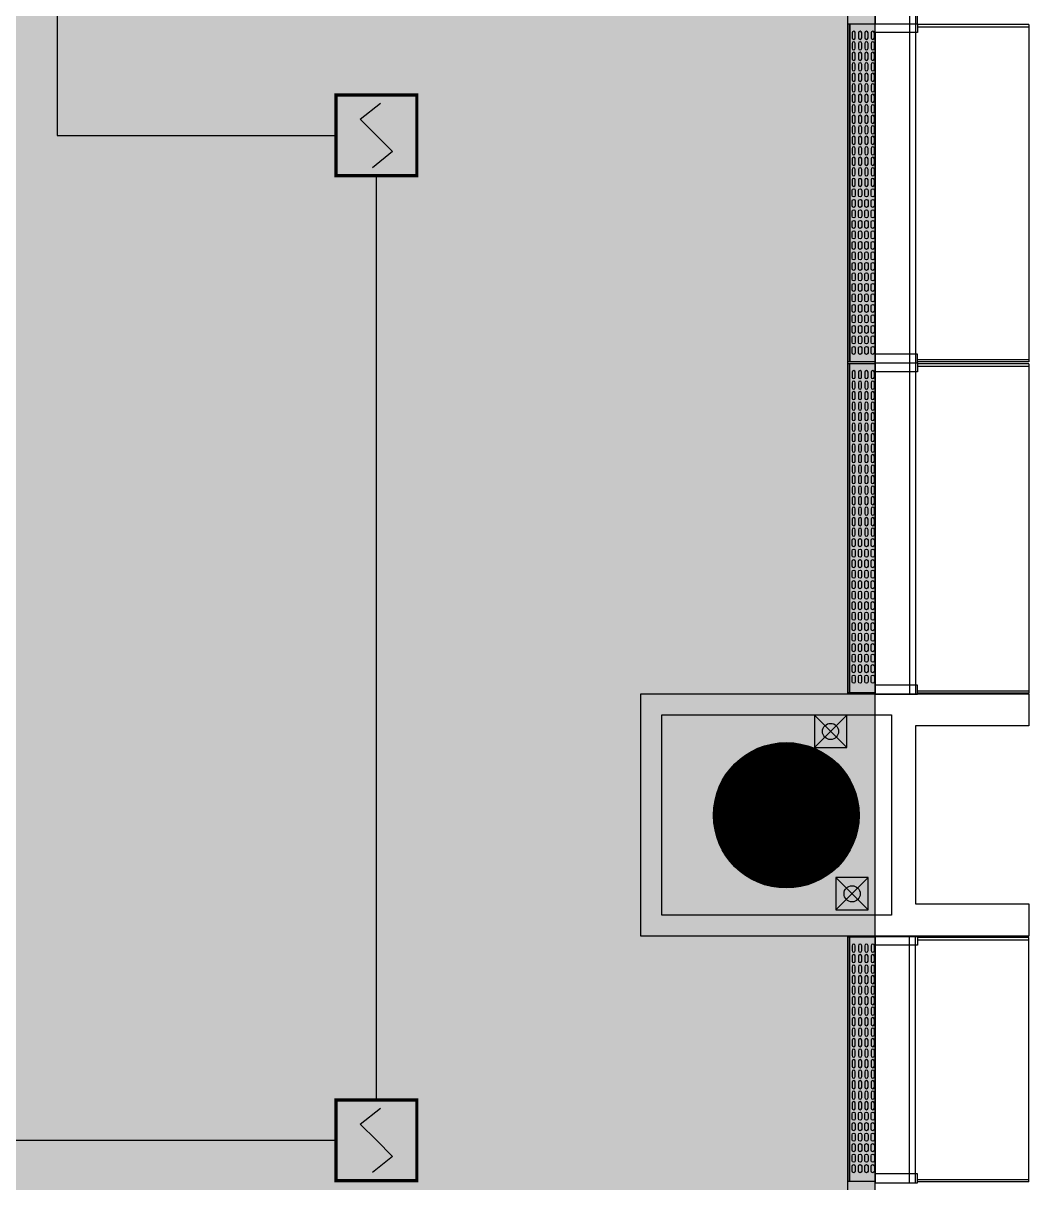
# Model space of a CAD drawing. Extents: x -284868 to 304789, y -137694 to 137894.
# Drawn here: x 223068 to 229288, y -115613 to -108435 of the extents above; entities that cross this region are included whole.
import ezdxf
from ezdxf.enums import TextEntityAlignment as Align

# ---------------------------------------------------------------- set-up
doc = ezdxf.new("R2010")
doc.units = 0
doc.layers.get('0').update_dxf_attribs({"linetype": 'CONTINUOUS'})
for name, color, linetype in [('0-建筑外轮廓', 8, 'CONTINUOUS'), ('0-建筑柱体', 251, 'CONTINUOUS'), ('0-消防栓(给排水)', 9, 'CONTINUOUS'), ('0-窗', 11, 'CONTINUOUS'), ('0-非设计区域', 251, 'CONTINUOUS'), ('E-FIRE-CIRC', 120, 'CONTINUOUS'), ('E-FIRE-EQPM', 3, 'CONTINUOUS'), ('F-地漏', 8, 'CONTINUOUS'), ('WIRE-照明', 130, 'CONTINUOUS')]:
    doc.layers.add(name, color=color, linetype=linetype)
doc.styles.get("Standard").update_dxf_attribs({"font": 'GBENOR', "bigfont": 'GBCBIG'})

# ---------------------------------------------------------------- blocks, each defined once
blk = doc.blocks.new('_YZH')
at = {"const_width": 0.5}
blk.add_lwpolyline([(-0.25, 0, 1), (0.25, 0, 1)], format="xyb", close=True, dxfattribs=at)
at = {"color": 4}
blk.add_circle((0, 0), 0.5, dxfattribs=at)
blk = doc.blocks.new('sgASGHHHH')
at = {"xscale": 900, "yscale": 900, "zscale": 900}
blk.add_blockref('_YZH', (-83445.8, -931674), dxfattribs=at)
blk = doc.blocks.new('A$C3B8026B3')
for p, q in [((38450.5, 11045), (38450.5, 9055)), ((38450.5, 8945), (38450.5, 7005)), ((38450.5, 3980), (38450.5, 5395))]:
    blk.add_line(p, q)
for points in [[(38662.5, 13200), (38662.5, 11100)], [(38700, 13200), (38700, 11100)], [(38662.5, 11100), (38662.5, 9000)], [(38700, 11100), (38700, 9000)], [(39400, 11094), (39400, 9006)], [(38662.5, 9000), (38662.5, 6950)], [(38700, 9000), (38700, 6950)], [(39400, 8994), (39400, 6956)], [(38662.5, 3925), (38662.5, 5450)], [(38700, 3925), (38700, 5450)], [(39400, 3931), (39400, 5444)]]:
    blk.add_lwpolyline(points)
for points in [[(38712, 11100), (38712, 11155), (38450.5, 11155), (38450.5, 11100)], [(38712, 11100), (38712, 11045), (38450.5, 11045), (38450.5, 11100)], [(38712, 9000), (38712, 9055), (38450.5, 9055), (38450.5, 9000)], [(38712, 9000), (38712, 8945), (38450.5, 8945), (38450.5, 9000)], [(38712, 6950), (38712, 7005), (38450.5, 7005), (38450.5, 6950)], [(38712, 5450), (38712, 5395), (38450.5, 5395), (38450.5, 5450)], [(38712, 3925), (38712, 3980), (38450.5, 3980), (38450.5, 3925)]]:
    blk.add_lwpolyline(points, close=True)
at = {"elevation": 0}
for points in [[(39400, 11094), (38712, 11094), (38712, 11079.5), (39400, 11079.5)], [(39400, 9006), (38712, 9006), (38712, 9020.5), (39400, 9020.5)], [(39400, 8994), (38712, 8994), (38712, 8979.5), (39400, 8979.5)], [(39400, 6956), (38712, 6956), (38712, 6970.5), (39400, 6970.5)], [(39400, 5444), (38712, 5444), (38712, 5429.5), (39400, 5429.5)], [(39400, 3931), (38712, 3931), (38712, 3945.5), (39400, 3945.5)]]:
    blk.add_lwpolyline(points, dxfattribs=at)
blk = doc.blocks.new('LT-BLK-20221201170113', base_point=(81437.4, -6378.6))
for p, q in [((79349.4, -6218.5, 0), (81437.4, -6218.5)), ((79349.4, -6220.7, 0), (81437.4, -6220.7))]:
    blk.add_line(p, q)
blk.add_lwpolyline([(79349.4, -6208.1), (81437.4, -6208.1), (81437.4, -6378.6), (79349.4, -6378.6)], close=True)
for points in [[(79403.4, -6235), (79433.4, -6235, -1), (79433.4, -6255), (79403.4, -6255, -0.999999)], [(79468.4, -6235), (79498.4, -6235, -1), (79498.4, -6255), (79468.4, -6255, -0.999999)], [(79533.4, -6235), (79563.4, -6235, -1), (79563.4, -6255), (79533.4, -6255, -0.999999)], [(79598.4, -6235), (79628.4, -6235, -1), (79628.4, -6255), (79598.4, -6255, -0.999999)], [(79663.4, -6235), (79693.4, -6235, -1), (79693.4, -6255), (79663.4, -6255, -0.999999)], [(79728.4, -6235), (79758.4, -6235, -1), (79758.4, -6255), (79728.4, -6255, -0.999999)], [(79793.4, -6235), (79823.4, -6235, -1), (79823.4, -6255), (79793.4, -6255, -0.999999)], [(79858.4, -6235), (79888.4, -6235, -1), (79888.4, -6255), (79858.4, -6255, -0.999999)], [(79923.4, -6235), (79953.4, -6235, -1), (79953.4, -6255), (79923.4, -6255, -0.999999)], [(79988.4, -6235), (80018.4, -6235, -1), (80018.4, -6255), (79988.4, -6255, -0.999999)], [(80053.4, -6235), (80083.4, -6235, -1), (80083.4, -6255), (80053.4, -6255, -0.999999)], [(80118.4, -6235), (80148.4, -6235, -1), (80148.4, -6255), (80118.4, -6255, -0.999999)], [(80183.4, -6235), (80213.4, -6235, -1), (80213.4, -6255), (80183.4, -6255, -0.999999)], [(80248.4, -6235), (80278.4, -6235, -1), (80278.4, -6255), (80248.4, -6255, -0.999999)], [(80313.4, -6235), (80343.4, -6235, -1), (80343.4, -6255), (80313.4, -6255, -0.999999)], [(80408.4, -6235), (80378.4, -6235, 1), (80378.4, -6255), (80408.4, -6255, 0.999999)], [(80473.4, -6235), (80443.4, -6235, 1), (80443.4, -6255), (80473.4, -6255, 0.999999)], [(80538.4, -6235), (80508.4, -6235, 1), (80508.4, -6255), (80538.4, -6255, 0.999999)], [(80603.4, -6235), (80573.4, -6235, 1), (80573.4, -6255), (80603.4, -6255, 0.999999)], [(80668.4, -6235), (80638.4, -6235, 1), (80638.4, -6255), (80668.4, -6255, 0.999999)], [(80733.4, -6235), (80703.4, -6235, 1), (80703.4, -6255), (80733.4, -6255, 0.999999)], [(80798.4, -6235), (80768.4, -6235, 1), (80768.4, -6255), (80798.4, -6255, 0.999999)], [(80863.4, -6235), (80833.4, -6235, 1), (80833.4, -6255), (80863.4, -6255, 0.999999)], [(80928.4, -6235), (80898.4, -6235, 1), (80898.4, -6255), (80928.4, -6255, 0.999999)], [(80993.4, -6235), (80963.4, -6235, 1), (80963.4, -6255), (80993.4, -6255, 0.999999)], [(81058.4, -6235), (81028.4, -6235, 1), (81028.4, -6255), (81058.4, -6255, 0.999999)], [(81123.4, -6235), (81093.4, -6235, 1), (81093.4, -6255), (81123.4, -6255, 0.999999)], [(81188.4, -6235), (81158.4, -6235, 1), (81158.4, -6255), (81188.4, -6255, 0.999999)], [(81253.4, -6235), (81223.4, -6235, 1), (81223.4, -6255), (81253.4, -6255, 0.999999)], [(81318.4, -6235), (81288.4, -6235, 1), (81288.4, -6255), (81318.4, -6255, 0.999999)], [(81383.4, -6235), (81353.4, -6235, 1), (81353.4, -6255), (81383.4, -6255, 0.999999)], [(79403.4, -6274.4), (79433.4, -6274.4, -1), (79433.4, -6294.4), (79403.4, -6294.4, -0.999999)], [(79403.4, -6313.8), (79433.4, -6313.8, -1), (79433.4, -6333.8), (79403.4, -6333.8, -0.999999)], [(79468.4, -6274.4), (79498.4, -6274.4, -1), (79498.4, -6294.4), (79468.4, -6294.4, -0.999999)], [(79468.4, -6313.8), (79498.4, -6313.8, -1), (79498.4, -6333.8), (79468.4, -6333.8, -0.999999)], [(79533.4, -6274.4), (79563.4, -6274.4, -1), (79563.4, -6294.4), (79533.4, -6294.4, -0.999999)], [(79533.4, -6313.8), (79563.4, -6313.8, -1), (79563.4, -6333.8), (79533.4, -6333.8, -0.999999)], [(79598.4, -6274.4), (79628.4, -6274.4, -1), (79628.4, -6294.4), (79598.4, -6294.4, -0.999999)], [(79598.4, -6313.8), (79628.4, -6313.8, -1), (79628.4, -6333.8), (79598.4, -6333.8, -0.999999)], [(79663.4, -6274.4), (79693.4, -6274.4, -1), (79693.4, -6294.4), (79663.4, -6294.4, -0.999999)], [(79663.4, -6313.8), (79693.4, -6313.8, -1), (79693.4, -6333.8), (79663.4, -6333.8, -0.999999)], [(79728.4, -6274.4), (79758.4, -6274.4, -1), (79758.4, -6294.4), (79728.4, -6294.4, -0.999999)], [(79728.4, -6313.8), (79758.4, -6313.8, -1), (79758.4, -6333.8), (79728.4, -6333.8, -0.999999)], [(79793.4, -6274.4), (79823.4, -6274.4, -1), (79823.4, -6294.4), (79793.4, -6294.4, -0.999999)], [(79793.4, -6313.8), (79823.4, -6313.8, -1), (79823.4, -6333.8), (79793.4, -6333.8, -0.999999)], [(79858.4, -6274.4), (79888.4, -6274.4, -1), (79888.4, -6294.4), (79858.4, -6294.4, -0.999999)], [(79858.4, -6313.8), (79888.4, -6313.8, -1), (79888.4, -6333.8), (79858.4, -6333.8, -0.999999)], [(79923.4, -6274.4), (79953.4, -6274.4, -1), (79953.4, -6294.4), (79923.4, -6294.4, -0.999999)], [(79923.4, -6313.8), (79953.4, -6313.8, -1), (79953.4, -6333.8), (79923.4, -6333.8, -0.999999)], [(79988.4, -6274.4), (80018.4, -6274.4, -1), (80018.4, -6294.4), (79988.4, -6294.4, -0.999999)], [(79988.4, -6313.8), (80018.4, -6313.8, -1), (80018.4, -6333.8), (79988.4, -6333.8, -0.999999)], [(80053.4, -6274.4), (80083.4, -6274.4, -1), (80083.4, -6294.4), (80053.4, -6294.4, -0.999999)], [(80053.4, -6313.8), (80083.4, -6313.8, -1), (80083.4, -6333.8), (80053.4, -6333.8, -0.999999)], [(80118.4, -6274.4), (80148.4, -6274.4, -1), (80148.4, -6294.4), (80118.4, -6294.4, -0.999999)], [(80118.4, -6313.8), (80148.4, -6313.8, -1), (80148.4, -6333.8), (80118.4, -6333.8, -0.999999)], [(80183.4, -6274.4), (80213.4, -6274.4, -1), (80213.4, -6294.4), (80183.4, -6294.4, -0.999999)], [(80183.4, -6313.8), (80213.4, -6313.8, -1), (80213.4, -6333.8), (80183.4, -6333.8, -0.999999)], [(80248.4, -6274.4), (80278.4, -6274.4, -1), (80278.4, -6294.4), (80248.4, -6294.4, -0.999999)], [(80248.4, -6313.8), (80278.4, -6313.8, -1), (80278.4, -6333.8), (80248.4, -6333.8, -0.999999)], [(80313.4, -6274.4), (80343.4, -6274.4, -1), (80343.4, -6294.4), (80313.4, -6294.4, -0.999999)], [(80313.4, -6313.8), (80343.4, -6313.8, -1), (80343.4, -6333.8), (80313.4, -6333.8, -0.999999)], [(80408.4, -6274.4), (80378.4, -6274.4, 1), (80378.4, -6294.4), (80408.4, -6294.4, 0.999999)], [(80408.4, -6313.8), (80378.4, -6313.8, 1), (80378.4, -6333.8), (80408.4, -6333.8, 0.999999)], [(80473.4, -6274.4), (80443.4, -6274.4, 1), (80443.4, -6294.4), (80473.4, -6294.4, 0.999999)], [(80473.4, -6313.8), (80443.4, -6313.8, 1), (80443.4, -6333.8), (80473.4, -6333.8, 0.999999)], [(80538.4, -6274.4), (80508.4, -6274.4, 1), (80508.4, -6294.4), (80538.4, -6294.4, 0.999999)], [(80538.4, -6313.8), (80508.4, -6313.8, 1), (80508.4, -6333.8), (80538.4, -6333.8, 0.999999)], [(80603.4, -6274.4), (80573.4, -6274.4, 1), (80573.4, -6294.4), (80603.4, -6294.4, 0.999999)], [(80603.4, -6313.8), (80573.4, -6313.8, 1), (80573.4, -6333.8), (80603.4, -6333.8, 0.999999)], [(80668.4, -6274.4), (80638.4, -6274.4, 1), (80638.4, -6294.4), (80668.4, -6294.4, 0.999999)], [(80668.4, -6313.8), (80638.4, -6313.8, 1), (80638.4, -6333.8), (80668.4, -6333.8, 0.999999)], [(80733.4, -6274.4), (80703.4, -6274.4, 1), (80703.4, -6294.4), (80733.4, -6294.4, 0.999999)], [(80733.4, -6313.8), (80703.4, -6313.8, 1), (80703.4, -6333.8), (80733.4, -6333.8, 0.999999)], [(80798.4, -6274.4), (80768.4, -6274.4, 1), (80768.4, -6294.4), (80798.4, -6294.4, 0.999999)], [(80798.4, -6313.8), (80768.4, -6313.8, 1), (80768.4, -6333.8), (80798.4, -6333.8, 0.999999)], [(80863.4, -6274.4), (80833.4, -6274.4, 1), (80833.4, -6294.4), (80863.4, -6294.4, 0.999999)], [(80863.4, -6313.8), (80833.4, -6313.8, 1), (80833.4, -6333.8), (80863.4, -6333.8, 0.999999)], [(80928.4, -6274.4), (80898.4, -6274.4, 1), (80898.4, -6294.4), (80928.4, -6294.4, 0.999999)], [(80928.4, -6313.8), (80898.4, -6313.8, 1), (80898.4, -6333.8), (80928.4, -6333.8, 0.999999)], [(80993.4, -6274.4), (80963.4, -6274.4, 1), (80963.4, -6294.4), (80993.4, -6294.4, 0.999999)], [(80993.4, -6313.8), (80963.4, -6313.8, 1), (80963.4, -6333.8), (80993.4, -6333.8, 0.999999)], [(81058.4, -6274.4), (81028.4, -6274.4, 1), (81028.4, -6294.4), (81058.4, -6294.4, 0.999999)], [(81058.4, -6313.8), (81028.4, -6313.8, 1), (81028.4, -6333.8), (81058.4, -6333.8, 0.999999)], [(81123.4, -6274.4), (81093.4, -6274.4, 1), (81093.4, -6294.4), (81123.4, -6294.4, 0.999999)], [(81123.4, -6313.8), (81093.4, -6313.8, 1), (81093.4, -6333.8), (81123.4, -6333.8, 0.999999)], [(81188.4, -6274.4), (81158.4, -6274.4, 1), (81158.4, -6294.4), (81188.4, -6294.4, 0.999999)], [(81188.4, -6313.8), (81158.4, -6313.8, 1), (81158.4, -6333.8), (81188.4, -6333.8, 0.999999)], [(81253.4, -6274.4), (81223.4, -6274.4, 1), (81223.4, -6294.4), (81253.4, -6294.4, 0.999999)], [(81253.4, -6313.8), (81223.4, -6313.8, 1), (81223.4, -6333.8), (81253.4, -6333.8, 0.999999)], [(81318.4, -6274.4), (81288.4, -6274.4, 1), (81288.4, -6294.4), (81318.4, -6294.4, 0.999999)], [(81318.4, -6313.8), (81288.4, -6313.8, 1), (81288.4, -6333.8), (81318.4, -6333.8, 0.999999)], [(81383.4, -6274.4), (81353.4, -6274.4, 1), (81353.4, -6294.4), (81383.4, -6294.4, 0.999999)], [(81383.4, -6313.8), (81353.4, -6313.8, 1), (81353.4, -6333.8), (81383.4, -6333.8, 0.999999)], [(79403.4, -6353.1), (79433.4, -6353.1, -1), (79433.4, -6373.1), (79403.4, -6373.1, -0.999999)], [(79468.4, -6353.1), (79498.4, -6353.1, -1), (79498.4, -6373.1), (79468.4, -6373.1, -0.999999)], [(79533.4, -6353.1), (79563.4, -6353.1, -1), (79563.4, -6373.1), (79533.4, -6373.1, -0.999999)], [(79598.4, -6353.1), (79628.4, -6353.1, -1), (79628.4, -6373.1), (79598.4, -6373.1, -0.999999)], [(79663.4, -6353.1), (79693.4, -6353.1, -1), (79693.4, -6373.1), (79663.4, -6373.1, -0.999999)], [(79728.4, -6353.1), (79758.4, -6353.1, -1), (79758.4, -6373.1), (79728.4, -6373.1, -0.999999)], [(79793.4, -6353.1), (79823.4, -6353.1, -1), (79823.4, -6373.1), (79793.4, -6373.1, -0.999999)], [(79858.4, -6353.1), (79888.4, -6353.1, -1), (79888.4, -6373.1), (79858.4, -6373.1, -0.999999)], [(79923.4, -6353.1), (79953.4, -6353.1, -1), (79953.4, -6373.1), (79923.4, -6373.1, -0.999999)], [(79988.4, -6353.1), (80018.4, -6353.1, -1), (80018.4, -6373.1), (79988.4, -6373.1, -0.999999)], [(80053.4, -6353.1), (80083.4, -6353.1, -1), (80083.4, -6373.1), (80053.4, -6373.1, -0.999999)], [(80118.4, -6353.1), (80148.4, -6353.1, -1), (80148.4, -6373.1), (80118.4, -6373.1, -0.999999)], [(80183.4, -6353.1), (80213.4, -6353.1, -1), (80213.4, -6373.1), (80183.4, -6373.1, -0.999999)], [(80248.4, -6353.1), (80278.4, -6353.1, -1), (80278.4, -6373.1), (80248.4, -6373.1, -0.999999)], [(80313.4, -6353.1), (80343.4, -6353.1, -1), (80343.4, -6373.1), (80313.4, -6373.1, -0.999999)], [(80408.4, -6353.1), (80378.4, -6353.1, 1), (80378.4, -6373.1), (80408.4, -6373.1, 0.999999)], [(80473.4, -6353.1), (80443.4, -6353.1, 1), (80443.4, -6373.1), (80473.4, -6373.1, 0.999999)], [(80538.4, -6353.1), (80508.4, -6353.1, 1), (80508.4, -6373.1), (80538.4, -6373.1, 0.999999)], [(80603.4, -6353.1), (80573.4, -6353.1, 1), (80573.4, -6373.1), (80603.4, -6373.1, 0.999999)], [(80668.4, -6353.1), (80638.4, -6353.1, 1), (80638.4, -6373.1), (80668.4, -6373.1, 0.999999)], [(80733.4, -6353.1), (80703.4, -6353.1, 1), (80703.4, -6373.1), (80733.4, -6373.1, 0.999999)], [(80798.4, -6353.1), (80768.4, -6353.1, 1), (80768.4, -6373.1), (80798.4, -6373.1, 0.999999)], [(80863.4, -6353.1), (80833.4, -6353.1, 1), (80833.4, -6373.1), (80863.4, -6373.1, 0.999999)], [(80928.4, -6353.1), (80898.4, -6353.1, 1), (80898.4, -6373.1), (80928.4, -6373.1, 0.999999)], [(80993.4, -6353.1), (80963.4, -6353.1, 1), (80963.4, -6373.1), (80993.4, -6373.1, 0.999999)], [(81058.4, -6353.1), (81028.4, -6353.1, 1), (81028.4, -6373.1), (81058.4, -6373.1, 0.999999)], [(81123.4, -6353.1), (81093.4, -6353.1, 1), (81093.4, -6373.1), (81123.4, -6373.1, 0.999999)], [(81188.4, -6353.1), (81158.4, -6353.1, 1), (81158.4, -6373.1), (81188.4, -6373.1, 0.999999)], [(81253.4, -6353.1), (81223.4, -6353.1, 1), (81223.4, -6373.1), (81253.4, -6373.1, 0.999999)], [(81318.4, -6353.1), (81288.4, -6353.1, 1), (81288.4, -6373.1), (81318.4, -6373.1, 0.999999)], [(81383.4, -6353.1), (81353.4, -6353.1, 1), (81353.4, -6373.1), (81383.4, -6373.1, 0.999999)]]:
    blk.add_lwpolyline(points, format="xyb", close=True)
blk = doc.blocks.new('A$C678165FB')
for p, q in [((540.4, 5306, 0), (540.4, 7344)), ((542.5, 5306, 0), (542.5, 7344)), ((540.4, 2281, 0), (540.4, 3794)), ((542.5, 2281, 0), (542.5, 3794))]:
    blk.add_line(p, q)
for points in [[(530.5, 5300), (530.5, 17800)], [(-10300, -530.5), (530.5, -530.5), (530.5, 3800)]]:
    blk.add_lwpolyline(points)
for points in [[(530, 5306), (530, 7344), (700.5, 7344), (700.5, 5306)], [(530, 2281), (530, 3794), (700.5, 3794), (700.5, 2281)]]:
    blk.add_lwpolyline(points, close=True)
for points in [[(556.9, 7290), (556.9, 7260, 1), (576.9, 7260), (576.9, 7290, 0.999999)], [(596.2, 7290), (596.2, 7260, 1), (616.2, 7260), (616.2, 7290, 0.999999)], [(635.6, 7290), (635.6, 7260, 1), (655.6, 7260), (655.6, 7290, 0.999999)], [(675, 7290), (675, 7260, 1), (695, 7260), (695, 7290, 0.999999)], [(556.9, 7225), (556.9, 7195, 1), (576.9, 7195), (576.9, 7225, 0.999999)], [(596.2, 7225), (596.2, 7195, 1), (616.2, 7195), (616.2, 7225, 0.999999)], [(635.6, 7225), (635.6, 7195, 1), (655.6, 7195), (655.6, 7225, 0.999999)], [(675, 7225), (675, 7195, 1), (695, 7195), (695, 7225, 0.999999)], [(556.9, 7160), (556.9, 7130, 1), (576.9, 7130), (576.9, 7160, 0.999999)], [(596.2, 7160), (596.2, 7130, 1), (616.2, 7130), (616.2, 7160, 0.999999)], [(635.6, 7160), (635.6, 7130, 1), (655.6, 7130), (655.6, 7160, 0.999999)], [(675, 7160), (675, 7130, 1), (695, 7130), (695, 7160, 0.999999)], [(556.9, 7095), (556.9, 7065, 1), (576.9, 7065), (576.9, 7095, 0.999999)], [(556.9, 7030), (556.9, 7000, 1), (576.9, 7000), (576.9, 7030, 0.999999)], [(596.2, 7095), (596.2, 7065, 1), (616.2, 7065), (616.2, 7095, 0.999999)], [(596.2, 7030), (596.2, 7000, 1), (616.2, 7000), (616.2, 7030, 0.999999)], [(635.6, 7095), (635.6, 7065, 1), (655.6, 7065), (655.6, 7095, 0.999999)], [(635.6, 7030), (635.6, 7000, 1), (655.6, 7000), (655.6, 7030, 0.999999)], [(675, 7095), (675, 7065, 1), (695, 7065), (695, 7095, 0.999999)], [(675, 7030), (675, 7000, 1), (695, 7000), (695, 7030, 0.999999)], [(556.9, 6965), (556.9, 6935, 1), (576.9, 6935), (576.9, 6965, 0.999999)], [(596.2, 6965), (596.2, 6935, 1), (616.2, 6935), (616.2, 6965, 0.999999)], [(635.6, 6965), (635.6, 6935, 1), (655.6, 6935), (655.6, 6965, 0.999999)], [(675, 6965), (675, 6935, 1), (695, 6935), (695, 6965, 0.999999)], [(556.9, 6900), (556.9, 6870, 1), (576.9, 6870), (576.9, 6900, 0.999999)], [(596.2, 6900), (596.2, 6870, 1), (616.2, 6870), (616.2, 6900, 0.999999)], [(635.6, 6900), (635.6, 6870, 1), (655.6, 6870), (655.6, 6900, 0.999999)], [(675, 6900), (675, 6870, 1), (695, 6870), (695, 6900, 0.999999)], [(556.9, 6835), (556.9, 6805, 1), (576.9, 6805), (576.9, 6835, 0.999999)], [(596.2, 6835), (596.2, 6805, 1), (616.2, 6805), (616.2, 6835, 0.999999)], [(635.6, 6835), (635.6, 6805, 1), (655.6, 6805), (655.6, 6835, 0.999999)], [(675, 6835), (675, 6805, 1), (695, 6805), (695, 6835, 0.999999)], [(556.9, 6770), (556.9, 6740, 1), (576.9, 6740), (576.9, 6770, 0.999999)], [(596.2, 6770), (596.2, 6740, 1), (616.2, 6740), (616.2, 6770, 0.999999)], [(635.6, 6770), (635.6, 6740, 1), (655.6, 6740), (655.6, 6770, 0.999999)], [(675, 6770), (675, 6740, 1), (695, 6740), (695, 6770, 0.999999)], [(556.9, 6705), (556.9, 6675, 1), (576.9, 6675), (576.9, 6705, 0.999999)], [(596.2, 6705), (596.2, 6675, 1), (616.2, 6675), (616.2, 6705, 0.999999)], [(635.6, 6705), (635.6, 6675, 1), (655.6, 6675), (655.6, 6705, 0.999999)], [(675, 6705), (675, 6675, 1), (695, 6675), (695, 6705, 0.999999)], [(556.9, 6640), (556.9, 6610, 1), (576.9, 6610), (576.9, 6640, 0.999999)], [(596.2, 6640), (596.2, 6610, 1), (616.2, 6610), (616.2, 6640, 0.999999)], [(635.6, 6640), (635.6, 6610, 1), (655.6, 6610), (655.6, 6640, 0.999999)], [(675, 6640), (675, 6610, 1), (695, 6610), (695, 6640, 0.999999)], [(556.9, 6575), (556.9, 6545, 1), (576.9, 6545), (576.9, 6575, 0.999999)], [(596.2, 6575), (596.2, 6545, 1), (616.2, 6545), (616.2, 6575, 0.999999)], [(635.6, 6575), (635.6, 6545, 1), (655.6, 6545), (655.6, 6575, 0.999999)], [(675, 6575), (675, 6545, 1), (695, 6545), (695, 6575, 0.999999)], [(556.9, 6510), (556.9, 6480, 1), (576.9, 6480), (576.9, 6510, 0.999999)], [(596.2, 6510), (596.2, 6480, 1), (616.2, 6480), (616.2, 6510, 0.999999)], [(635.6, 6510), (635.6, 6480, 1), (655.6, 6480), (655.6, 6510, 0.999999)], [(675, 6510), (675, 6480, 1), (695, 6480), (695, 6510, 0.999999)], [(556.9, 6445), (556.9, 6415, 1), (576.9, 6415), (576.9, 6445, 0.999999)], [(556.9, 6380), (556.9, 6350, 1), (576.9, 6350), (576.9, 6380, 0.999999)], [(596.2, 6445), (596.2, 6415, 1), (616.2, 6415), (616.2, 6445, 0.999999)], [(596.2, 6380), (596.2, 6350, 1), (616.2, 6350), (616.2, 6380, 0.999999)], [(635.6, 6445), (635.6, 6415, 1), (655.6, 6415), (655.6, 6445, 0.999999)], [(635.6, 6380), (635.6, 6350, 1), (655.6, 6350), (655.6, 6380, 0.999999)], [(675, 6445), (675, 6415, 1), (695, 6415), (695, 6445, 0.999999)], [(675, 6380), (675, 6350, 1), (695, 6350), (695, 6380, 0.999999)], [(556.9, 6315), (556.9, 6285, 1), (576.9, 6285), (576.9, 6315, 0.999999)], [(596.2, 6315), (596.2, 6285, 1), (616.2, 6285), (616.2, 6315, 0.999999)], [(635.6, 6315), (635.6, 6285, 1), (655.6, 6285), (655.6, 6315, 0.999999)], [(675, 6315), (675, 6285, 1), (695, 6285), (695, 6315, 0.999999)], [(556.9, 6220), (556.9, 6250, -1), (576.9, 6250), (576.9, 6220, -0.999999)], [(596.2, 6220), (596.2, 6250, -1), (616.2, 6250), (616.2, 6220, -0.999999)], [(635.6, 6220), (635.6, 6250, -1), (655.6, 6250), (655.6, 6220, -0.999999)], [(675, 6220), (675, 6250, -1), (695, 6250), (695, 6220, -0.999999)], [(556.9, 6155), (556.9, 6185, -1), (576.9, 6185), (576.9, 6155, -0.999999)], [(596.2, 6155), (596.2, 6185, -1), (616.2, 6185), (616.2, 6155, -0.999999)], [(635.6, 6155), (635.6, 6185, -1), (655.6, 6185), (655.6, 6155, -0.999999)], [(675, 6155), (675, 6185, -1), (695, 6185), (695, 6155, -0.999999)], [(556.9, 6090), (556.9, 6120, -1), (576.9, 6120), (576.9, 6090, -0.999999)], [(596.2, 6090), (596.2, 6120, -1), (616.2, 6120), (616.2, 6090, -0.999999)], [(635.6, 6090), (635.6, 6120, -1), (655.6, 6120), (655.6, 6090, -0.999999)], [(675, 6090), (675, 6120, -1), (695, 6120), (695, 6090, -0.999999)], [(556.9, 6025), (556.9, 6055, -1), (576.9, 6055), (576.9, 6025, -0.999999)], [(596.2, 6025), (596.2, 6055, -1), (616.2, 6055), (616.2, 6025, -0.999999)], [(635.6, 6025), (635.6, 6055, -1), (655.6, 6055), (655.6, 6025, -0.999999)], [(675, 6025), (675, 6055, -1), (695, 6055), (695, 6025, -0.999999)], [(556.9, 5960), (556.9, 5990, -1), (576.9, 5990), (576.9, 5960, -0.999999)], [(596.2, 5960), (596.2, 5990, -1), (616.2, 5990), (616.2, 5960, -0.999999)], [(635.6, 5960), (635.6, 5990, -1), (655.6, 5990), (655.6, 5960, -0.999999)], [(675, 5960), (675, 5990, -1), (695, 5990), (695, 5960, -0.999999)], [(556.9, 5895), (556.9, 5925, -1), (576.9, 5925), (576.9, 5895, -0.999999)], [(596.2, 5895), (596.2, 5925, -1), (616.2, 5925), (616.2, 5895, -0.999999)], [(635.6, 5895), (635.6, 5925, -1), (655.6, 5925), (655.6, 5895, -0.999999)], [(675, 5895), (675, 5925, -1), (695, 5925), (695, 5895, -0.999999)], [(556.9, 5830), (556.9, 5860, -1), (576.9, 5860), (576.9, 5830, -0.999999)], [(596.2, 5830), (596.2, 5860, -1), (616.2, 5860), (616.2, 5830, -0.999999)], [(635.6, 5830), (635.6, 5860, -1), (655.6, 5860), (655.6, 5830, -0.999999)], [(675, 5830), (675, 5860, -1), (695, 5860), (695, 5830, -0.999999)], [(556.9, 5765), (556.9, 5795, -1), (576.9, 5795), (576.9, 5765, -0.999999)], [(596.2, 5765), (596.2, 5795, -1), (616.2, 5795), (616.2, 5765, -0.999999)], [(635.6, 5765), (635.6, 5795, -1), (655.6, 5795), (655.6, 5765, -0.999999)], [(675, 5765), (675, 5795, -1), (695, 5795), (695, 5765, -0.999999)], [(556.9, 5700), (556.9, 5730, -1), (576.9, 5730), (576.9, 5700, -0.999999)], [(556.9, 5635), (556.9, 5665, -1), (576.9, 5665), (576.9, 5635, -0.999999)], [(596.2, 5700), (596.2, 5730, -1), (616.2, 5730), (616.2, 5700, -0.999999)], [(596.2, 5635), (596.2, 5665, -1), (616.2, 5665), (616.2, 5635, -0.999999)], [(635.6, 5700), (635.6, 5730, -1), (655.6, 5730), (655.6, 5700, -0.999999)], [(635.6, 5635), (635.6, 5665, -1), (655.6, 5665), (655.6, 5635, -0.999999)], [(675, 5700), (675, 5730, -1), (695, 5730), (695, 5700, -0.999999)], [(675, 5635), (675, 5665, -1), (695, 5665), (695, 5635, -0.999999)], [(556.9, 5570), (556.9, 5600, -1), (576.9, 5600), (576.9, 5570, -0.999999)], [(596.2, 5570), (596.2, 5600, -1), (616.2, 5600), (616.2, 5570, -0.999999)], [(635.6, 5570), (635.6, 5600, -1), (655.6, 5600), (655.6, 5570, -0.999999)], [(675, 5570), (675, 5600, -1), (695, 5600), (695, 5570, -0.999999)], [(556.9, 5505), (556.9, 5535, -1), (576.9, 5535), (576.9, 5505, -0.999999)], [(596.2, 5505), (596.2, 5535, -1), (616.2, 5535), (616.2, 5505, -0.999999)], [(635.6, 5505), (635.6, 5535, -1), (655.6, 5535), (655.6, 5505, -0.999999)], [(675, 5505), (675, 5535, -1), (695, 5535), (695, 5505, -0.999999)], [(556.9, 5440), (556.9, 5470, -1), (576.9, 5470), (576.9, 5440, -0.999999)], [(596.2, 5440), (596.2, 5470, -1), (616.2, 5470), (616.2, 5440, -0.999999)], [(635.6, 5440), (635.6, 5470, -1), (655.6, 5470), (655.6, 5440, -0.999999)], [(675, 5440), (675, 5470, -1), (695, 5470), (695, 5440, -0.999999)], [(556.9, 5375), (556.9, 5405, -1), (576.9, 5405), (576.9, 5375, -0.999999)], [(596.2, 5375), (596.2, 5405, -1), (616.2, 5405), (616.2, 5375, -0.999999)], [(635.6, 5375), (635.6, 5405, -1), (655.6, 5405), (655.6, 5375, -0.999999)], [(675, 5375), (675, 5405, -1), (695, 5405), (695, 5375, -0.999999)], [(556.9, 3740), (556.9, 3710, 1), (576.9, 3710), (576.9, 3740, 0.999999)], [(596.3, 3740), (596.3, 3710, 1), (616.3, 3710), (616.3, 3740, 0.999999)], [(635.6, 3740), (635.6, 3710, 1), (655.6, 3710), (655.6, 3740, 0.999999)], [(675, 3740), (675, 3710, 1), (695, 3710), (695, 3740, 0.999999)], [(556.9, 3675), (556.9, 3645, 1), (576.9, 3645), (576.9, 3675, 0.999999)], [(596.3, 3675), (596.3, 3645, 1), (616.3, 3645), (616.3, 3675, 0.999999)], [(635.6, 3675), (635.6, 3645, 1), (655.6, 3645), (655.6, 3675, 0.999999)], [(675, 3675), (675, 3645, 1), (695, 3645), (695, 3675, 0.999999)], [(556.9, 3610), (556.9, 3580, 1), (576.9, 3580), (576.9, 3610, 0.999999)], [(596.3, 3610), (596.3, 3580, 1), (616.3, 3580), (616.3, 3610, 0.999999)], [(635.6, 3610), (635.6, 3580, 1), (655.6, 3580), (655.6, 3610, 0.999999)], [(675, 3610), (675, 3580, 1), (695, 3580), (695, 3610, 0.999999)], [(556.9, 3545), (556.9, 3515, 1), (576.9, 3515), (576.9, 3545, 0.999999)], [(596.3, 3545), (596.3, 3515, 1), (616.3, 3515), (616.3, 3545, 0.999999)], [(635.6, 3545), (635.6, 3515, 1), (655.6, 3515), (655.6, 3545, 0.999999)], [(675, 3545), (675, 3515, 1), (695, 3515), (695, 3545, 0.999999)], [(556.9, 3480), (556.9, 3450, 1), (576.9, 3450), (576.9, 3480, 0.999999)], [(596.3, 3480), (596.3, 3450, 1), (616.3, 3450), (616.3, 3480, 0.999999)], [(635.6, 3480), (635.6, 3450, 1), (655.6, 3450), (655.6, 3480, 0.999999)], [(675, 3480), (675, 3450, 1), (695, 3450), (695, 3480, 0.999999)], [(556.9, 3415), (556.9, 3385, 1), (576.9, 3385), (576.9, 3415, 0.999999)], [(596.3, 3415), (596.3, 3385, 1), (616.3, 3385), (616.3, 3415, 0.999999)], [(635.6, 3415), (635.6, 3385, 1), (655.6, 3385), (655.6, 3415, 0.999999)], [(675, 3415), (675, 3385, 1), (695, 3385), (695, 3415, 0.999999)], [(556.9, 3350), (556.9, 3320, 1), (576.9, 3320), (576.9, 3350, 0.999999)], [(596.3, 3350), (596.3, 3320, 1), (616.3, 3320), (616.3, 3350, 0.999999)], [(635.6, 3350), (635.6, 3320, 1), (655.6, 3320), (655.6, 3350, 0.999999)], [(675, 3350), (675, 3320, 1), (695, 3320), (695, 3350, 0.999999)], [(556.9, 3285), (556.9, 3255, 1), (576.9, 3255), (576.9, 3285, 0.999999)], [(596.3, 3285), (596.3, 3255, 1), (616.3, 3255), (616.3, 3285, 0.999999)], [(635.6, 3285), (635.6, 3255, 1), (655.6, 3255), (655.6, 3285, 0.999999)], [(675, 3285), (675, 3255, 1), (695, 3255), (695, 3285, 0.999999)], [(556.9, 3220), (556.9, 3190, 1), (576.9, 3190), (576.9, 3220, 0.999999)], [(556.9, 3155), (556.9, 3125, 1), (576.9, 3125), (576.9, 3155, 0.999999)], [(596.3, 3220), (596.3, 3190, 1), (616.3, 3190), (616.3, 3220, 0.999999)], [(596.3, 3155), (596.3, 3125, 1), (616.3, 3125), (616.3, 3155, 0.999999)], [(635.6, 3220), (635.6, 3190, 1), (655.6, 3190), (655.6, 3220, 0.999999)], [(635.6, 3155), (635.6, 3125, 1), (655.6, 3125), (655.6, 3155, 0.999999)], [(675, 3220), (675, 3190, 1), (695, 3190), (695, 3220, 0.999999)], [(675, 3155), (675, 3125, 1), (695, 3125), (695, 3155, 0.999999)], [(556.9, 3090), (556.9, 3060, 1), (576.9, 3060), (576.9, 3090, 0.999999)], [(596.3, 3090), (596.3, 3060, 1), (616.3, 3060), (616.3, 3090, 0.999999)], [(635.6, 3090), (635.6, 3060, 1), (655.6, 3060), (655.6, 3090, 0.999999)], [(675, 3090), (675, 3060, 1), (695, 3060), (695, 3090, 0.999999)], [(556.9, 3025), (556.9, 2995, 1), (576.9, 2995), (576.9, 3025, 0.999999)], [(596.3, 3025), (596.3, 2995, 1), (616.3, 2995), (616.3, 3025, 0.999999)], [(635.6, 3025), (635.6, 2995, 1), (655.6, 2995), (655.6, 3025, 0.999999)], [(675, 3025), (675, 2995, 1), (695, 2995), (695, 3025, 0.999999)], [(556.9, 2960), (556.9, 2930, 1), (576.9, 2930), (576.9, 2960, 0.999999)], [(596.3, 2960), (596.3, 2930, 1), (616.3, 2930), (616.3, 2960, 0.999999)], [(635.6, 2960), (635.6, 2930, 1), (655.6, 2930), (655.6, 2960, 0.999999)], [(675, 2960), (675, 2930, 1), (695, 2930), (695, 2960, 0.999999)], [(556.9, 2895), (556.9, 2865, 1), (576.9, 2865), (576.9, 2895, 0.999999)], [(596.3, 2895), (596.3, 2865, 1), (616.3, 2865), (616.3, 2895, 0.999999)], [(635.6, 2895), (635.6, 2865, 1), (655.6, 2865), (655.6, 2895, 0.999999)], [(675, 2895), (675, 2865, 1), (695, 2865), (695, 2895, 0.999999)], [(556.9, 2830), (556.9, 2800, 1), (576.9, 2800), (576.9, 2830, 0.999999)], [(596.3, 2830), (596.3, 2800, 1), (616.3, 2800), (616.3, 2830, 0.999999)], [(635.6, 2830), (635.6, 2800, 1), (655.6, 2800), (655.6, 2830, 0.999999)], [(675, 2830), (675, 2800, 1), (695, 2800), (695, 2830, 0.999999)], [(556.9, 2765), (556.9, 2735, 1), (576.9, 2735), (576.9, 2765, 0.999999)], [(596.3, 2765), (596.3, 2735, 1), (616.3, 2735), (616.3, 2765, 0.999999)], [(635.6, 2765), (635.6, 2735, 1), (655.6, 2735), (655.6, 2765, 0.999999)], [(675, 2765), (675, 2735, 1), (695, 2735), (695, 2765, 0.999999)], [(556.9, 2670), (556.9, 2700, -1), (576.9, 2700), (576.9, 2670, -0.999999)], [(596.3, 2670), (596.3, 2700, -1), (616.3, 2700), (616.3, 2670, -0.999999)], [(635.6, 2670), (635.6, 2700, -1), (655.6, 2700), (655.6, 2670, -0.999999)], [(675, 2670), (675, 2700, -1), (695, 2700), (695, 2670, -0.999999)], [(556.9, 2605), (556.9, 2635, -1), (576.9, 2635), (576.9, 2605, -0.999999)], [(596.3, 2605), (596.3, 2635, -1), (616.3, 2635), (616.3, 2605, -0.999999)], [(635.6, 2605), (635.6, 2635, -1), (655.6, 2635), (655.6, 2605, -0.999999)], [(675, 2605), (675, 2635, -1), (695, 2635), (695, 2605, -0.999999)], [(556.9, 2540), (556.9, 2570, -1), (576.9, 2570), (576.9, 2540, -0.999999)], [(556.9, 2475), (556.9, 2505, -1), (576.9, 2505), (576.9, 2475, -0.999999)], [(596.3, 2540), (596.3, 2570, -1), (616.3, 2570), (616.3, 2540, -0.999999)], [(596.3, 2475), (596.3, 2505, -1), (616.3, 2505), (616.3, 2475, -0.999999)], [(635.6, 2540), (635.6, 2570, -1), (655.6, 2570), (655.6, 2540, -0.999999)], [(635.6, 2475), (635.6, 2505, -1), (655.6, 2505), (655.6, 2475, -0.999999)], [(675, 2540), (675, 2570, -1), (695, 2570), (695, 2540, -0.999999)], [(675, 2475), (675, 2505, -1), (695, 2505), (695, 2475, -0.999999)], [(556.9, 2410), (556.9, 2440, -1), (576.9, 2440), (576.9, 2410, -0.999999)], [(596.3, 2410), (596.3, 2440, -1), (616.3, 2440), (616.3, 2410, -0.999999)], [(635.6, 2410), (635.6, 2440, -1), (655.6, 2440), (655.6, 2410, -0.999999)], [(675, 2410), (675, 2440, -1), (695, 2440), (695, 2410, -0.999999)], [(556.9, 2345), (556.9, 2375, -1), (576.9, 2375), (576.9, 2345, -0.999999)], [(596.3, 2345), (596.3, 2375, -1), (616.3, 2375), (616.3, 2345, -0.999999)], [(635.6, 2345), (635.6, 2375, -1), (655.6, 2375), (655.6, 2345, -0.999999)], [(675, 2345), (675, 2375, -1), (695, 2375), (695, 2345, -0.999999)]]:
    blk.add_lwpolyline(points, format="xyb", close=True)
at = {"xscale": -1, "rotation": 90}
blk.add_blockref('LT-BLK-20221201170113', (700.5, 7356), dxfattribs=at)
blk = doc.blocks.new('A$C10332E08')
for p, q in [((250, 0), (0, 250)), ((250, 250), (0, 0))]:
    blk.add_line(p, q)
blk.add_lwpolyline([(0, 250), (250, 250), (250, 0), (0, 0)], close=True)
blk = doc.blocks.new('A$C2AC726D9')
for centre in [(36523.7, -46183.6), (36657.1, -47188.6)]:
    blk.add_circle(centre, 50)
at = {"xscale": -0.8, "yscale": 0.8, "zscale": 0.8, "rotation": 270}
for p in [(36423.7, -46283.6), (36557.1, -47288.6)]:
    blk.add_blockref('A$C10332E08', p, dxfattribs=at)
blk = doc.blocks.new('$equip$00002649')
for p, q in [((-0.5, 0.5), (-0.5, -0.5)), ((0.5, 0.5), (-0.5, 0.5)), ((0.5, -0.5), (0.5, 0.5)), ((-0.2, 0.2), (0.05, 0.4)), ((0, 0), (-0.2, 0.2)), ((0, 0), (0.2, -0.2)), ((0.2, -0.2), (-0.05, -0.4)), ((-0.5, -0.5), (0.5, -0.5))]:
    blk.add_line(p, q)
at = {"const_width": 0.04}
blk.add_lwpolyline([(-0.5, 0.5), (0.5, 0.5), (0.5, -0.5), (-0.5, -0.5), (-0.5, 0.5), (0.5, 0.5)], dxfattribs=at)
for p in [(0, 0.5), (-0.5, 0), (0.5, 0), (0, -0.5)]:
    blk.add_point(p)
at = {"color": 7, "flags": 1}
for tag, height, p in [('A', 0.00002, (0, 0)), ('B', 0.4, (0.762, -0.208))]:
    blk.add_attdef(tag, text='', height=height, dxfattribs=at).set_placement(p, align=Align.MIDDLE_CENTER)
blk = doc.blocks.new('A$Ca154d7f9')
at = {"layer": 'E-FIRE-CIRC', "linetype": 'Continuous'}
for p, q in [((20689.7, -11023.5), (20689.7, -16241.3)), ((20689.7, -16241.3), (22415, -16241.3)), ((22665, -22212), (22665, -16491.3)), ((16996.7, -22462), (22415, -22462))]:
    blk.add_line(p, q, dxfattribs=at)
at = {"layer": 'E-FIRE-EQPM', "xscale": 500, "yscale": 500, "zscale": 500}
for p in [(22665, -16241.3), (22665, -22462)]:
    blk.add_blockref('$equip$00002649', p, dxfattribs=at)

msp = doc.modelspace()

# ---------------------------------------------------------------- hatches: boundary and pattern name
at = {"layer": '0-非设计区域', "ltscale": 3}
h = msp.add_hatch(dxfattribs=at)
h.set_pattern_fill('ANGLE', color=256, scale=100)
h.set_pattern_definition([(0, (-222963.06, 278012.8), (0, 698.5), [508, -190.5]), (90, (-222963.06, 278012.8), (-698.5, 4e-14), [508, -190.5])])
h.paths.add_polyline_path([(202687.8, -67385.8), (202687.8, -75488.5), (200387.8, -75488.5), (200387.8, -94382), (202187.8, -94382), (202187.8, -95588.5), (211787.8, -95588.5), (211787.8, -99388.5), (208237.8, -99388.5), (208237.8, -99688.5), (202187.8, -99688.5), (202187.8, -103688.5), (211187.8, -103688.5), (211187.8, -106368.5), (216487.8, -106368.5), (216487.8, -117135.8), (217337.8, -117135.8), (217337.8, -118589), (228338.2, -118589), (228338.2, -65088), (217337.8, -65088), (217337.8, -67385.8), (215837.8, -67385.8), (215837.8, -65088.5), (203337.8, -65088.5), (203337.8, -67385.8)])

# ---------------------------------------------------------------- linework, layer by layer
at = {"layer": '0-建筑外轮廓', "color": 42}
msp.add_lwpolyline([(226887.8, -112585.8), (229287.8, -112585.8), (229287.8, -112785.8), (228587.8, -112785.8), (228587.8, -113885.8), (229287.8, -113885.8), (229287.8, -114085.8), (226887.8, -114085.8)], close=True, dxfattribs=at)
at = {"layer": '0-建筑外轮廓', "color": 251}
msp.add_lwpolyline([(227017.8, -112715.8), (228437.8, -112715.8), (228437.8, -113955.8), (227017.8, -113955.8)], close=True, dxfattribs=at)
at = {"layer": '0-非设计区域', "ltscale": 3}
msp.add_lwpolyline([(211787.8, -95588.5), (211787.8, -99388.5), (208237.8, -99388.5), (208237.8, -99688.5), (202187.8, -99688.5), (202187.8, -103688.5), (211187.8, -103688.5), (211187.8, -106368.5), (216487.8, -106368.5), (216487.8, -117135.8), (217337.8, -117135.8), (217337.8, -118589), (228338.2, -118589), (228338.2, -65088)], dxfattribs=at)

# ---------------------------------------------------------------- block references
at = {"layer": '0-建筑柱体'}
msp.add_blockref('sgASGHHHH', (311233.6, 818335.5), dxfattribs=at)
at = {"layer": '0-消防栓(给排水)', "color": 0}
msp.add_blockref('A$C2AC726D9', (191537.8, -66635.8), dxfattribs=at)
at = {"layer": '0-窗'}
msp.add_blockref('A$C3B8026B3', (189887.8, -119538.5), dxfattribs=at)
at = {"layer": 'F-地漏'}
msp.add_blockref('A$C678165FB', (227637.8, -117885.8), dxfattribs=at)
at = {"layer": 'WIRE-照明'}
msp.add_blockref('A$Ca154d7f9', (202587.8, -92888.5), dxfattribs=at)

doc.saveas('drawing.dxf')
